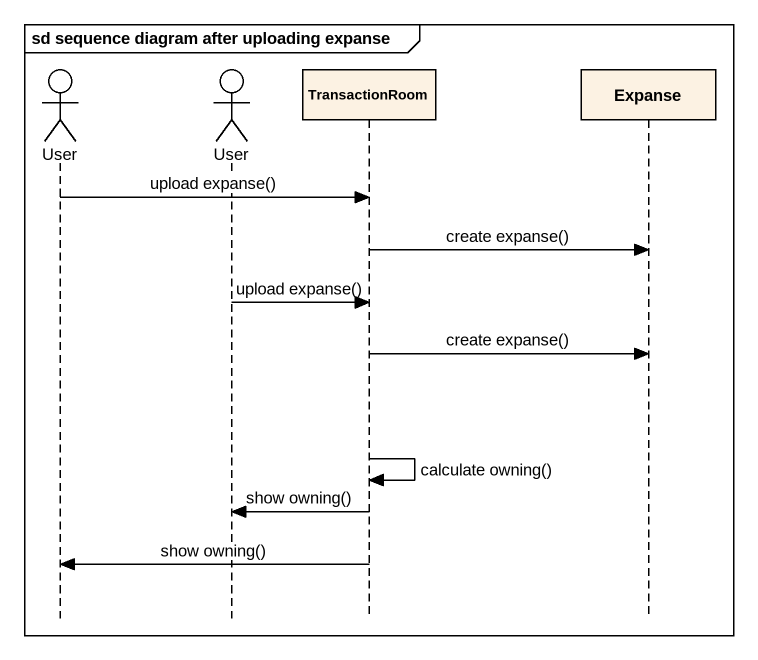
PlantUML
@startuml
mainframe sd sequence diagram after uploading expanse
hide footbox
actor User
actor "User" as User_2
participant TransactionRoom
participant Expanse

User -> TransactionRoom : upload expanse()
TransactionRoom -> Expanse : create expanse()
User_2 -> TransactionRoom : upload expanse()
TransactionRoom -> Expanse : create expanse()
TransactionRoom -> TransactionRoom : calculate owning()
TransactionRoom -> User_2 : show owning()
TransactionRoom -> User : show owning()
@enduml
